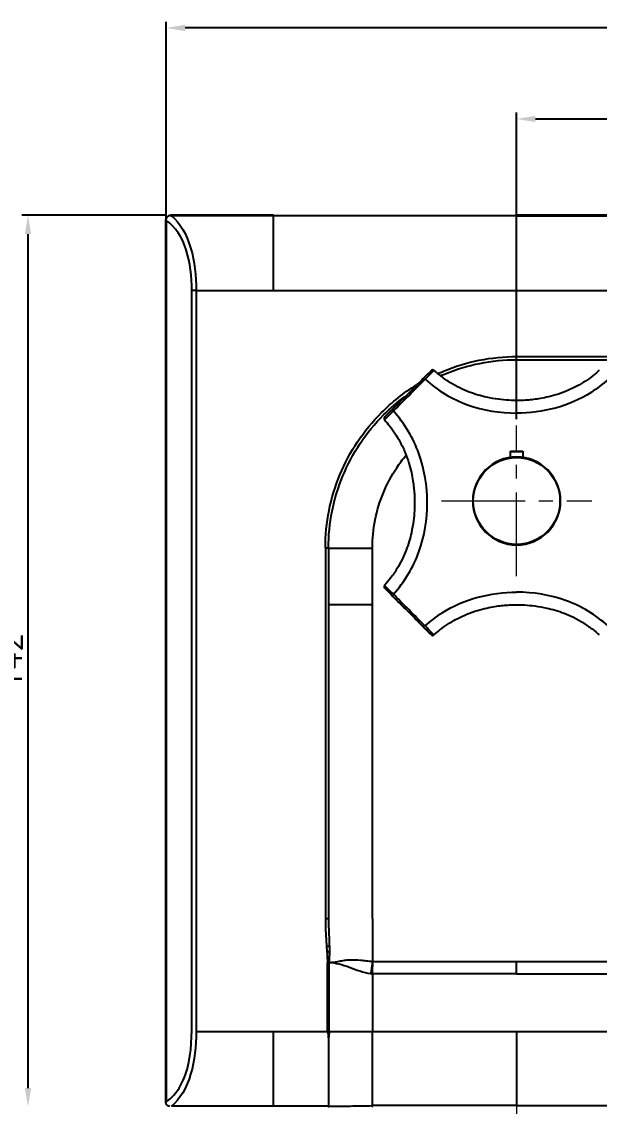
# Model space of a CAD drawing. Extents: x 39169 to 40010, y 18423 to 19017.
# Drawn here: x 39559.3 to 39651.4, y 18545 to 18717.7 of the extents above; entities that cross this region are included whole.
import ezdxf

# ---------------------------------------------------------------- set-up
doc = ezdxf.new("R2010")
doc.units = 0
doc.header["$LTSCALE"] = 7
doc.header["$MEASUREMENT"] = 0
doc.linetypes.add('CENTER2', pattern=[28.575, 19.05, -3.175, 3.175, -3.175])
doc.layers.add('DIM', color=2, linetype='CONTINUOUS')
doc.layers.add('DWG', color=7, linetype='CONTINUOUS')
doc.layers.add('중심선', color=1, linetype='CENTER2', lineweight=9)
doc.styles.add('GHS', font='romans', dxfattribs={"bigfont": 'ghs'})

msp = doc.modelspace()

# ---------------------------------------------------------------- linework, layer by layer
at = {"layer": 'DIM'}
for p, q in [((39582.34, 18684.13), (39582.34, 18717.69)), ((39766.2, 18716.69), (39585.34, 18716.69)), ((39638.2, 18654.36), (39638.2, 18703.2)), ((39641.2, 18702.2), (39710.2, 18702.2)), ((39582.2, 18686.86), (39559.29, 18686.86)), ((39560.29, 18683.86), (39560.29, 18547.86))]:
    msp.add_line(p, q, dxfattribs=at)
for points in [[(39585.34, 18717.19), (39585.34, 18716.19), (39582.34, 18716.69)], [(39641.2, 18702.7), (39641.2, 18701.7), (39638.2, 18702.2)], [(39559.79, 18683.86), (39560.79, 18683.86), (39560.29, 18686.86)], [(39559.79, 18547.86), (39560.79, 18547.86), (39560.29, 18544.86)]]:
    msp.add_solid(points, dxfattribs=at)
at = {"layer": 'DWG'}
for p, q in [((39599.46, 18686.77), (39583.17, 18686.77)), ((39638.2, 18686.77), (39599.46, 18686.77)), ((39713.2, 18686.86), (39638.2, 18686.86)), ((39638.2, 18686.77), (39713.2, 18686.77)), ((39582.2, 18685.86), (39582.2, 18545.86)), ((39582.34, 18686.04), (39582.34, 18545.69)), ((39587.11, 18674.86), (39587.11, 18556.86)), ((39638.2, 18674.86), (39713.2, 18674.86)), ((39638.2, 18664.35), (39713.2, 18664.35)), ((39638.2, 18663.86), (39713.2, 18663.86)), ((39607.7, 18633.87), (39608.2, 18633.87)), ((39607.7, 18633.87), (39607.7, 18574.86)), ((39638.2, 18568.02), (39667.6, 18568.02)), ((39638.2, 18566.06), (39667.81, 18566.06)), ((39615.2, 18556.86), (39638.2, 18556.86)), ((39638.2, 18556.86), (39673.42, 18556.86)), ((39638.2, 18545.06), (39615.2, 18545.06)), ((39638.2, 18545.06), (39713.2, 18545.06))]:
    msp.add_line(p, q, dxfattribs=at)
at = {"layer": 'DWG', "extrusion": (0, 0, -1)}
msp.add_circle((-39638.2, 18641.36), 7, dxfattribs=at)
at = {"layer": 'DWG'}
msp.add_circle((39638.2, 18641.36), 6.91, dxfattribs=at)
for centre, major_axis, ratio, start_param, end_param in [((39624.81, 18661.93), (-0.212, 0.212), 1, 4.783819, 6.283149), ((39617.36, 18654.48), (0.212, -0.212), 1, 3.141558, 4.649122), ((39617.36, 18627.71), (-0.212, -0.212), 1, 4.783819, 6.283219), ((39624.81, 18620.25), (0.212, 0.212), 1, 3.14163, 4.649133), ((39615.19, 18545.36), (0, -0.5), 0.013735, 0, 0.927989)]:
    msp.add_ellipse(centre, major_axis=major_axis, ratio=ratio, start_param=start_param, end_param=end_param, dxfattribs=at)
for points, knots in [([(39582.92, 18686.82), (39582.81, 18686.79), (39582.72, 18686.75), (39582.54, 18686.63), (39582.46, 18686.55), (39582.35, 18686.4), (39582.31, 18686.33), (39582.28, 18686.25)], [0, 0, 0, 0, 0.363068, 0.363068, 0.72733, 0.72733, 1, 1, 1, 1]), ([(39583.2, 18686.86), (39583.19, 18686.86), (39583.19, 18686.86), (39583.1, 18686.86), (39583.01, 18686.85), (39582.92, 18686.82)], [0, 0, 0, 0, 0.018389, 0.018389, 1, 1, 1, 1]), ([(39582.92, 18686.82), (39583, 18686.81), (39583.08, 18686.79), (39583.16, 18686.77), (39583.17, 18686.77), (39583.17, 18686.77)], [0, 0, 0, 0, 0.972698, 0.972698, 1, 1, 1, 1]), ([(39583.17, 18686.77), (39584.52, 18685.67), (39585.58, 18683.81), (39586.86, 18679.54), (39587.11, 18677.2), (39587.11, 18674.86)], [0, 0, 0, 0, 0.5, 0.5, 1, 1, 1, 1]), ([(39582.28, 18686.25), (39582.22, 18686.13), (39582.2, 18686), (39582.2, 18685.87), (39582.2, 18685.86), (39582.2, 18685.86)], [0, 0, 0, 0, 0.986843, 0.986843, 1, 1, 1, 1]), ([(39582.34, 18686.04), (39582.34, 18686.04), (39582.34, 18686.04), (39582.32, 18686.09), (39582.31, 18686.13), (39582.29, 18686.2), (39582.28, 18686.23), (39582.28, 18686.25)], [0, 0, 0, 0, 0.028124, 0.028124, 0.66707, 0.66707, 1, 1, 1, 1]), ([(39586.4, 18674.86), (39586.4, 18677.09), (39586.17, 18679.31), (39584.88, 18683.36), (39583.77, 18685.08), (39582.34, 18686.04)], [0, 0, 0, 0, 0.5, 0.5, 1, 1, 1, 1]), ([(39582.34, 18545.69), (39583.24, 18546.29), (39584.02, 18547.17), (39585.23, 18549.37), (39585.66, 18550.66), (39586.49, 18554.61), (39586.4, 18557.36), (39586.4, 18565.56), (39586.4, 18581.95), (39586.4, 18620.21), (39586.4, 18653), (39586.4, 18674.86)], [0, 0, 0, 0, 0.03125, 0.03125, 0.0625, 0.0625, 0.125, 0.125, 0.25, 0.5, 1, 1, 1, 1]), ([(39625.65, 18661.65), (39625.94, 18661.78), (39626.23, 18661.91), (39630.2, 18663.56), (39634.17, 18664.36), (39638.2, 18664.35)], [0, 0, 0, 0, 0.073791, 0.073791, 1, 1, 1, 1]), ([(39651.38, 18662.17), (39651.07, 18661.88), (39650.36, 18661.28), (39649.2, 18660.45), (39647.77, 18659.59), (39646.2, 18658.85), (39644.54, 18658.26), (39643.05, 18657.87), (39641.76, 18657.63), (39640.64, 18657.48), (39639.54, 18657.39), (39638.32, 18657.34), (39636.87, 18657.38), (39635.2, 18657.53), (39633.56, 18657.82), (39632.01, 18658.22), (39630.59, 18658.7), (39629.11, 18659.35), (39627.62, 18660.17), (39626.23, 18661.12), (39625.39, 18661.83), (39625.02, 18662.17)], [0, 0, 0, 0, 0.043701, 0.097669, 0.148181, 0.217453, 0.278876, 0.332436, 0.378136, 0.415956, 0.450689, 0.493021, 0.543361, 0.601753, 0.668216, 0.716981, 0.7693, 0.825173, 0.884547, 0.947396, 1, 1, 1, 1]), ([(39626.08, 18661.3), (39626.29, 18661.39), (39626.5, 18661.48), (39630.33, 18663.07), (39634.24, 18663.86), (39638.2, 18663.86)], [0, 0, 0, 0, 0.055627, 0.055627, 1, 1, 1, 1]), ([(39623.26, 18660.81), (39622.6, 18660.15), (39621.79, 18659.34), (39620.09, 18657.64), (39619.27, 18656.82), (39618.59, 18656.14)], [0, 0, 0, 0, 0.5, 0.5, 1, 1, 1, 1]), ([(39623.6, 18660.74), (39622.91, 18660.04), (39622.05, 18659.18), (39620.26, 18657.39), (39619.38, 18656.52), (39618.67, 18655.8)], [0, 0, 0, 0, 0.5, 0.5, 1, 1, 1, 1]), ([(39623.6, 18660.74), (39625.58, 18658.97), (39627.88, 18657.57), (39632.88, 18655.78), (39635.54, 18655.35), (39638.2, 18655.35)], [0, 0, 0, 0, 0.5, 0.5, 1, 1, 1, 1]), ([(39652.79, 18660.74), (39651.93, 18659.98), (39649.39, 18657.97), (39644.44, 18655.88), (39640.27, 18655.35), (39638.2, 18655.35)], [0, 0, 0, 0, 0.216606, 0.608303, 1, 1, 1, 1]), ([(39607.7, 18633.87), (39607.7, 18637.89), (39608.49, 18641.83), (39611.56, 18649.23), (39613.8, 18652.59), (39618.34, 18657.12), (39620.22, 18658.61), (39622.25, 18659.85)], [0, 0, 0, 0, 0.384843, 0.384843, 0.769686, 0.769686, 1, 1, 1, 1]), ([(39608.2, 18633.86), (39608.2, 18637.82), (39608.98, 18641.7), (39612, 18648.98), (39614.2, 18652.28), (39618.04, 18656.12), (39619.17, 18657.09), (39620.36, 18657.97)], [0, 0, 0, 0, 0.420706, 0.420706, 0.841413, 0.841413, 1, 1, 1, 1]), ([(39617.13, 18654.28), (39617.13, 18654.28), (39617.13, 18654.28), (39617.13, 18654.28), (39617.66, 18654.81), (39618.55, 18655.69)], [0, 0, 0, 0, 0.00011, 0.00011, 1, 1, 1, 1]), ([(39617.15, 18654.69), (39617.15, 18654.69), (39617.27, 18654.82), (39617.78, 18655.32), (39618.15, 18655.7), (39618.59, 18656.14)], [0, 0, 0, 0, 0.499864, 0.499864, 1, 1, 1, 1]), ([(39618.67, 18655.8), (39618.64, 18655.83), (39618.62, 18655.85), (39618.59, 18655.91), (39618.58, 18655.94), (39618.56, 18655.99), (39618.55, 18656.02), (39618.56, 18656.07), (39618.56, 18656.09), (39618.58, 18656.12), (39618.58, 18656.12), (39618.59, 18656.13), (39618.59, 18656.14), (39618.59, 18656.14)], [0, 0, 0, 0, 0.220024, 0.220024, 0.440073, 0.440073, 0.660142, 0.660142, 0.88025, 0.88025, 0.96173, 0.96173, 1, 1, 1, 1]), ([(39623.94, 18641.09), (39623.94, 18643.75), (39623.51, 18646.41), (39621.72, 18651.41), (39620.32, 18653.71), (39618.55, 18655.69)], [0, 0, 0, 0, 0.5, 0.5, 1, 1, 1, 1]), ([(39617.12, 18654.27), (39617.41, 18653.96), (39618.01, 18653.25), (39618.84, 18652.1), (39619.69, 18650.67), (39620.44, 18649.1), (39621.03, 18647.44), (39621.42, 18645.95), (39621.66, 18644.65), (39621.81, 18643.53), (39621.9, 18642.44), (39621.95, 18641.22), (39621.91, 18639.77), (39621.76, 18638.1), (39621.47, 18636.46), (39621.07, 18634.91), (39620.59, 18633.48), (39619.94, 18632.01), (39619.13, 18630.52), (39618.17, 18629.13), (39617.46, 18628.29), (39617.12, 18627.91)], [0, 0, 0, 0, 0.043605, 0.097559, 0.148068, 0.217353, 0.278803, 0.332394, 0.378123, 0.415964, 0.450705, 0.493041, 0.543377, 0.601753, 0.668184, 0.716926, 0.769225, 0.825087, 0.884462, 0.947329, 1, 1, 1, 1]), ([(39615.2, 18633.86), (39615.2, 18635.37), (39615.34, 18636.87), (39615.93, 18639.83), (39616.37, 18641.27), (39617.52, 18644.06), (39618.24, 18645.39), (39619.53, 18647.33), (39620.02, 18647.99), (39620.55, 18648.62)], [0, 0, 0, 0, 0.281916, 0.281916, 0.563833, 0.563833, 0.845749, 0.845749, 1, 1, 1, 1]), ([(39637.2, 18649.29), (39637.48, 18649.29), (39637.77, 18649.29), (39638.24, 18649.29), (39638.43, 18649.29), (39638.82, 18649.29), (39639.01, 18649.29), (39639.2, 18649.29)], [0, 0, 0, 0, 0.428962, 0.428962, 0.714481, 0.714481, 1, 1, 1, 1]), ([(39637.2, 18649.22), (39637.48, 18649.22), (39637.77, 18649.22), (39638.24, 18649.22), (39638.43, 18649.22), (39638.82, 18649.22), (39639.01, 18649.22), (39639.2, 18649.22)], [0, 0, 0, 0, 0.428962, 0.428962, 0.714481, 0.714481, 1, 1, 1, 1]), ([(39618.55, 18626.5), (39620.32, 18628.48), (39621.73, 18630.78), (39623.51, 18635.78), (39623.94, 18638.44), (39623.94, 18641.09)], [0, 0, 0, 0, 0.5, 0.5, 1, 1, 1, 1]), ([(39623.15, 18621.49), (39622.47, 18622.17), (39621.64, 18623), (39619.95, 18624.69), (39619.14, 18625.5), (39618.48, 18626.16)], [0, 0, 0, 0, 0.5, 0.5, 1, 1, 1, 1]), ([(39623.48, 18621.56), (39622.77, 18622.28), (39621.9, 18623.16), (39620.11, 18624.94), (39619.25, 18625.8), (39618.55, 18626.5)], [0, 0, 0, 0, 0.5, 0.5, 1, 1, 1, 1]), ([(39623.6, 18621.45), (39624.47, 18622.21), (39627, 18624.21), (39631.96, 18626.31), (39636.12, 18626.83), (39638.2, 18626.83)], [0, 0, 0, 0, 0.216606, 0.608303, 1, 1, 1, 1]), ([(39652.79, 18621.45), (39650.81, 18623.21), (39648.51, 18624.62), (39643.51, 18626.41), (39640.85, 18626.83), (39638.2, 18626.83)], [0, 0, 0, 0, 0.5, 0.5, 1, 1, 1, 1]), ([(39625.02, 18620.02), (39625.33, 18620.3), (39626.04, 18620.91), (39627.19, 18621.74), (39628.62, 18622.59), (39630.19, 18623.33), (39631.86, 18623.92), (39633.35, 18624.31), (39634.63, 18624.56), (39635.76, 18624.71), (39636.85, 18624.8), (39638.07, 18624.84), (39639.52, 18624.81), (39641.19, 18624.66), (39642.83, 18624.37), (39644.38, 18623.97), (39645.81, 18623.48), (39647.28, 18622.84), (39648.78, 18622.02), (39650.16, 18621.07), (39651, 18620.36), (39651.38, 18620.02)], [0, 0, 0, 0, 0.043674, 0.097644, 0.148157, 0.217431, 0.278856, 0.332417, 0.378119, 0.41594, 0.450674, 0.493007, 0.543349, 0.601743, 0.668207, 0.716974, 0.769294, 0.825169, 0.884544, 0.947396, 1, 1, 1, 1]), ([(39623.15, 18621.49), (39623.15, 18621.49), (39623.15, 18621.49), (39623.17, 18621.47), (39623.19, 18621.46), (39623.24, 18621.45), (39623.26, 18621.45), (39623.32, 18621.46), (39623.35, 18621.47), (39623.4, 18621.5), (39623.43, 18621.52), (39623.47, 18621.55), (39623.48, 18621.56), (39623.48, 18621.56)], [0, 0, 0, 0, 0.037932, 0.037932, 0.258081, 0.258081, 0.478231, 0.478231, 0.698358, 0.698358, 0.918444, 0.918444, 1, 1, 1, 1]), ([(39624.6, 18620.04), (39624.6, 18620.04), (39624.47, 18620.17), (39623.97, 18620.67), (39623.59, 18621.05), (39623.15, 18621.49)], [0, 0, 0, 0, 0.499837, 0.499837, 1, 1, 1, 1]), ([(39607.7, 18574.86), (39607.7, 18574.57), (39607.71, 18573.98), (39607.74, 18573.09), (39607.78, 18572.2), (39607.83, 18571.3), (39607.87, 18570.7), (39607.89, 18570.41)], [0, 0, 0, 0, 0.196111, 0.395344, 0.597766, 0.800319, 1, 1, 1, 1]), ([(39608.2, 18574.86), (39608.21, 18574.28), (39608.23, 18573.12), (39608.3, 18571.65), (39608.33, 18570.75), (39608.34, 18570.44)], [0, 0, 0, 0, 0.391608, 0.785493, 1, 1, 1, 1]), ([(39615.2, 18574.86), (39615.2, 18573.94), (39615.2, 18573.01), (39615.2, 18571.71), (39615.2, 18571.29), (39615.2, 18570.51), (39615.2, 18570.15), (39615.2, 18569.49), (39615.2, 18569.2), (39615.2, 18568.7), (39615.2, 18568.5), (39615.2, 18568.2), (39615.2, 18568.1), (39615.2, 18568.02)], [0, 0, 0, 0, 0.292557, 0.292557, 0.438836, 0.438836, 0.585115, 0.585115, 0.731394, 0.731394, 0.877672, 0.877672, 1, 1, 1, 1]), ([(39607.95, 18569.55), (39607.97, 18569.27), (39608, 18568.7), (39608.04, 18568.14), (39608.05, 18567.86)], [0, 0, 0, 0, 0.503967, 1, 1, 1, 1]), ([(39608.34, 18570.44), (39608.34, 18570.17), (39608.35, 18569.88), (39608.35, 18569.59), (39608.35, 18569.58)], [0, 0, 0, 0, 0.942023, 1, 1, 1, 1]), ([(39608.31, 18567.86), (39608.58, 18567.88), (39609.11, 18567.9), (39609.78, 18568.03), (39610.32, 18568.14), (39610.87, 18568.24), (39611.82, 18568.33), (39612.98, 18568.26), (39614.22, 18568.14), (39614.86, 18568.06), (39615.2, 18568.02)], [0, 0, 0, 0, 0.11572, 0.236872, 0.300492, 0.365309, 0.495259, 0.74911, 0.868353, 1, 1, 1, 1]), ([(39608.31, 18567.86), (39609.34, 18567.85), (39610.43, 18567.51), (39612.62, 18566.7), (39613.76, 18566.3), (39614.94, 18566.08)], [0, 0, 0, 0, 0.5, 0.5, 1, 1, 1, 1]), ([(39615.2, 18566.06), (39615.21, 18566.49), (39615.24, 18566.96), (39615.25, 18567.69), (39615.24, 18567.93), (39615.2, 18568.02)], [0, 0, 0, 0, 0.5, 0.5, 1, 1, 1, 1]), ([(39638.2, 18566.06), (39638.2, 18566.52), (39638.2, 18566.96), (39638.2, 18567.68), (39638.2, 18567.92), (39638.2, 18568.02)], [0, 0, 0, 0, 0.499941, 0.499941, 1, 1, 1, 1]), ([(39587.11, 18556.86), (39587.11, 18554.56), (39586.87, 18552.21), (39585.58, 18547.93), (39584.52, 18546.06), (39583.17, 18544.95)], [0, 0, 0, 0, 0.5, 0.5, 1, 1, 1, 1]), ([(39608.31, 18556.86), (39608.31, 18556.89), (39608.31, 18556.82), (39608.31, 18556.77), (39608.3, 18556.7), (39608.28, 18556.54), (39608.27, 18556.4), (39608.24, 18556.12), (39608.22, 18555.93), (39608.2, 18555.75)], [0, 0, 0, 0, 0.0625, 0.0625, 0.125, 0.25, 0.5, 0.5, 1, 1, 1, 1]), ([(39615.2, 18545.06), (39615.2, 18545.2), (39615.2, 18545.35), (39615.2, 18545.72), (39615.2, 18545.95), (39615.2, 18546.65), (39615.2, 18547.13), (39615.2, 18548.12), (39615.2, 18548.62), (39615.2, 18549.64), (39615.2, 18550.15), (39615.2, 18551.68), (39615.2, 18552.72), (39615.2, 18554.79), (39615.2, 18555.83), (39615.2, 18556.86)], [0, 0, 0, 0, 0.042881, 0.042881, 0.106689, 0.106689, 0.234305, 0.234305, 0.361921, 0.361921, 0.489537, 0.489537, 0.744768, 0.744768, 1, 1, 1, 1]), ([(39638.2, 18556.86), (39638.2, 18555.83), (39638.2, 18554.79), (39638.2, 18552.72), (39638.2, 18551.68), (39638.2, 18550.15), (39638.2, 18549.64), (39638.2, 18548.62), (39638.2, 18548.12), (39638.2, 18547.13), (39638.2, 18546.65), (39638.2, 18545.95), (39638.2, 18545.72), (39638.2, 18545.35), (39638.2, 18545.2), (39638.2, 18545.06)], [0, 0, 0, 0, 0.255232, 0.255232, 0.510464, 0.510464, 0.63808, 0.63808, 0.765696, 0.765696, 0.893311, 0.893311, 0.957119, 0.957119, 1, 1, 1, 1]), ([(39608.2, 18555.75), (39608.2, 18553.73), (39608.2, 18551.72), (39608.2, 18547.95), (39608.19, 18546.12), (39608.2, 18544.95)], [0, 0, 0, 0, 0.5, 0.5, 1, 1, 1, 1]), ([(39582.2, 18545.86), (39582.2, 18545.86), (39582.2, 18545.86), (39582.2, 18545.79), (39582.2, 18545.73), (39582.23, 18545.6), (39582.25, 18545.54), (39582.28, 18545.47)], [0, 0, 0, 0, 0.013181, 0.013181, 0.503991, 0.503991, 1, 1, 1, 1]), ([(39582.28, 18545.47), (39582.29, 18545.54), (39582.32, 18545.61), (39582.34, 18545.69), (39582.34, 18545.69), (39582.34, 18545.69)], [0, 0, 0, 0, 0.972139, 0.972139, 1, 1, 1, 1]), ([(39582.92, 18544.9), (39582.81, 18544.93), (39582.72, 18544.98), (39582.54, 18545.1), (39582.46, 18545.18), (39582.35, 18545.33), (39582.31, 18545.4), (39582.28, 18545.47)], [0, 0, 0, 0, 0.363068, 0.363068, 0.72733, 0.72733, 1, 1, 1, 1]), ([(39608.2, 18544.95), (39608.2, 18544.95), (39608.2, 18544.94), (39608.2, 18544.93), (39608.2, 18544.92), (39608.2, 18544.91), (39608.2, 18544.91), (39608.2, 18544.9), (39608.2, 18544.89), (39608.2, 18544.89), (39608.2, 18544.88), (39608.2, 18544.88), (39608.2, 18544.87), (39608.2, 18544.87), (39608.19, 18544.87), (39608.19, 18544.86), (39608.19, 18544.86), (39608.19, 18544.86), (39608.19, 18544.86)], [0, 0, 0, 0, 0.061661, 0.123679, 0.18597, 0.248491, 0.311196, 0.374041, 0.43698, 0.499966, 0.562952, 0.625892, 0.688739, 0.751448, 0.813973, 0.876268, 0.938292, 1, 1, 1, 1]), ([(39608.2, 18544.95), (39609.35, 18544.97), (39611.68, 18545), (39614.01, 18545.04), (39615.2, 18545.06)], [0, 0, 0, 0, 0.492799, 1, 1, 1, 1]), ([(39615.19, 18544.86), (39615.19, 18544.86), (39615.19, 18544.86), (39615.19, 18544.87), (39615.19, 18544.87), (39615.19, 18544.88), (39615.19, 18544.88), (39615.19, 18544.89), (39615.19, 18544.9), (39615.2, 18544.92), (39615.2, 18544.93), (39615.2, 18544.95), (39615.2, 18544.96), (39615.2, 18544.98), (39615.2, 18545), (39615.2, 18545.02), (39615.2, 18545.04), (39615.2, 18545.06), (39615.2, 18545.06)], [0, 0, 0, 0, 0.060672, 0.122058, 0.184069, 0.24661, 0.309582, 0.372882, 0.436401, 0.50003, 0.563659, 0.627176, 0.690473, 0.753442, 0.815979, 0.877984, 0.939363, 1, 1, 1, 1])]:
    msp.add_open_spline(points, degree=3, knots=knots, dxfattribs=at)
for points, degree in [([(39599.46, 18686.86), (39583.2, 18686.86)], 1), ([(39587.11, 18674.86), (39586.85, 18674.86), (39586.59, 18674.86), (39586.4, 18674.86)], 3), ([(39587.11, 18674.86), (39599.46, 18674.86)], 1), ([(39599.46, 18674.86), (39638.2, 18674.86)], 1), ([(39638.2, 18663.86), (39638.2, 18663.86), (39638.2, 18664.1), (39638.2, 18664.35)], 3), ([(39624.6, 18662.14), (39624.6, 18662.14), (39624.1, 18661.65), (39623.26, 18660.81)], 3), ([(39625.01, 18662.15), (39624.96, 18662.11), (39624.44, 18661.59), (39623.6, 18660.74)], 3), ([(39623.26, 18660.81), (39623.33, 18660.87), (39623.49, 18660.84), (39623.6, 18660.74)], 3), ([(39618.67, 18655.8), (39618.63, 18655.76), (39618.59, 18655.73), (39618.55, 18655.69)], 3), ([(39637.2, 18648.22), (39637.2, 18648.58), (39637.2, 18648.94), (39637.2, 18649.29)], 3), ([(39639.2, 18649.29), (39639.2, 18648.94), (39639.2, 18648.58), (39639.2, 18648.22)], 3), ([(39608.2, 18633.86), (39608.2, 18624.86)], 1), ([(39615.2, 18624.86), (39615.2, 18627.86), (39615.2, 18630.86), (39615.2, 18633.86)], 3), ([(39617.14, 18627.9), (39617.18, 18627.85), (39617.7, 18627.34), (39618.55, 18626.5)], 3), ([(39617.15, 18627.5), (39617.15, 18627.5), (39617.64, 18627), (39618.48, 18626.16)], 3), ([(39618.48, 18626.16), (39618.42, 18626.23), (39618.45, 18626.39), (39618.55, 18626.5)], 3), ([(39608.2, 18624.86), (39608.2, 18574.86)], 1), ([(39615.2, 18574.86), (39615.2, 18591.53), (39615.2, 18608.2), (39615.2, 18624.86)], 3), ([(39623.48, 18621.56), (39623.52, 18621.52), (39623.56, 18621.49), (39623.6, 18621.45)], 3), ([(39625.01, 18620.03), (39625.01, 18620.03), (39624.49, 18620.56), (39623.6, 18621.45)], 3), ([(39607.89, 18570.41), (39607.91, 18570.12), (39607.93, 18569.84), (39607.95, 18569.55)], 3), ([(39608.35, 18569.58), (39608.34, 18569.01), (39608.33, 18568.43), (39608.31, 18567.86)], 3), ([(39608.31, 18567.86), (39608.24, 18567.86), (39608.15, 18567.86), (39608.05, 18567.86)], 3), ([(39608.05, 18556.86), (39608.05, 18562.36), (39608.05, 18567.86)], 2), ([(39608.31, 18556.86), (39608.31, 18560.53), (39608.31, 18564.2), (39608.31, 18567.86)], 3), ([(39615.2, 18568.02), (39622.86, 18568.02), (39630.53, 18568.02), (39638.2, 18568.02)], 3), ([(39614.94, 18566.08), (39615.02, 18566.07), (39615.11, 18566.05), (39615.2, 18566.04)], 3), ([(39615.2, 18566.06), (39615.2, 18566.04)], 1), ([(39638.2, 18566.06), (39630.53, 18566.06), (39622.86, 18566.06), (39615.2, 18566.06)], 3), ([(39615.2, 18566.04), (39615.2, 18562.98), (39615.2, 18559.92), (39615.2, 18556.86)], 3), ([(39587.11, 18556.86), (39599.46, 18556.86)], 1), ([(39599.46, 18556.86), (39608.05, 18556.86)], 1), ([(39608.05, 18556.86), (39608.1, 18556.49), (39608.15, 18556.12), (39608.2, 18555.75)], 3), ([(39599.46, 18544.95), (39594.03, 18544.95), (39588.6, 18544.95), (39583.17, 18544.95)], 3), ([(39608.2, 18544.95), (39605.29, 18544.95), (39602.37, 18544.95), (39599.46, 18544.95)], 3)]:
    msp.add_open_spline(points, degree=degree, dxfattribs=at)
for points, weights in [([(39599.46, 18674.86), (39599.46, 18683.71), (39599.46, 18686.77)], [1, 0.937335388542, 0.99801938102]), ([(39638.2, 18674.86), (39638.2, 18683.71), (39638.2, 18686.77)], [1, 0.937335388542, 0.99801938102]), ([(39638.2, 18657.34), (39638.2, 18663.58), (39638.2, 18663.86)], [0.983208832537, 0.810847966352, 1]), ([(39608.2, 18633.86), (39608.49, 18633.86), (39615.2, 18633.86)], [1, 0.802062433457, 1]), ([(39608.2, 18624.86), (39608.49, 18624.86), (39615.2, 18624.86)], [0.986184472427, 0.796502706198, 1]), ([(39607.7, 18574.86), (39608.19, 18574.86), (39608.2, 18574.86)], [1, 0.719043409476, 1]), ([(39608.34, 18570.44), (39608.2, 18570.43), (39607.89, 18570.41)], [0.999935298775, 0.85426710883, 1]), ([(39608.35, 18569.58), (39608.2, 18569.57), (39607.95, 18569.55)], [0.999954241926, 0.896563431595, 1]), ([(39615.2, 18568.02), (39615.18, 18567.7), (39614.94, 18566.08)], [1, 0.773874978911, 1]), ([(39599.46, 18544.95), (39599.46, 18548.01), (39599.46, 18556.86)], [0.998019236558, 0.937335463131, 1]), ([(39608.31, 18556.86), (39611.49, 18556.86), (39615.2, 18556.86)], [1, 0.962950012863, 1])]:
    msp.add_rational_spline(points, weights, degree=2, dxfattribs=at)
at = {"layer": '중심선', "linetype": 'CENTER2', "ltscale": 0.1}
for p, q in [((39638.2, 18629.36), (39638.2, 18653.36)), ((39626.2, 18641.36), (39650.2, 18641.36))]:
    msp.add_line(p, q, dxfattribs=at)
msp.add_open_spline([(39638.2, 18550.06), (39638.2, 18540.55), (39638.2, 18535.55), (39638.2, 18501.86)], degree=1, knots=[-0.245765, -0.245765, 0, 0.129228, 1, 1], dxfattribs=at)

# ---------------------------------------------------------------- texts
at = {"layer": 'DIM', "insert": (39557.54, 18615.86), "char_height": 3.5, "attachment_point": 5, "rotation": 90, "style": 'GHS'}
msp.add_mtext('\\A1;142', dxfattribs=at)

doc.saveas('drawing.dxf')
